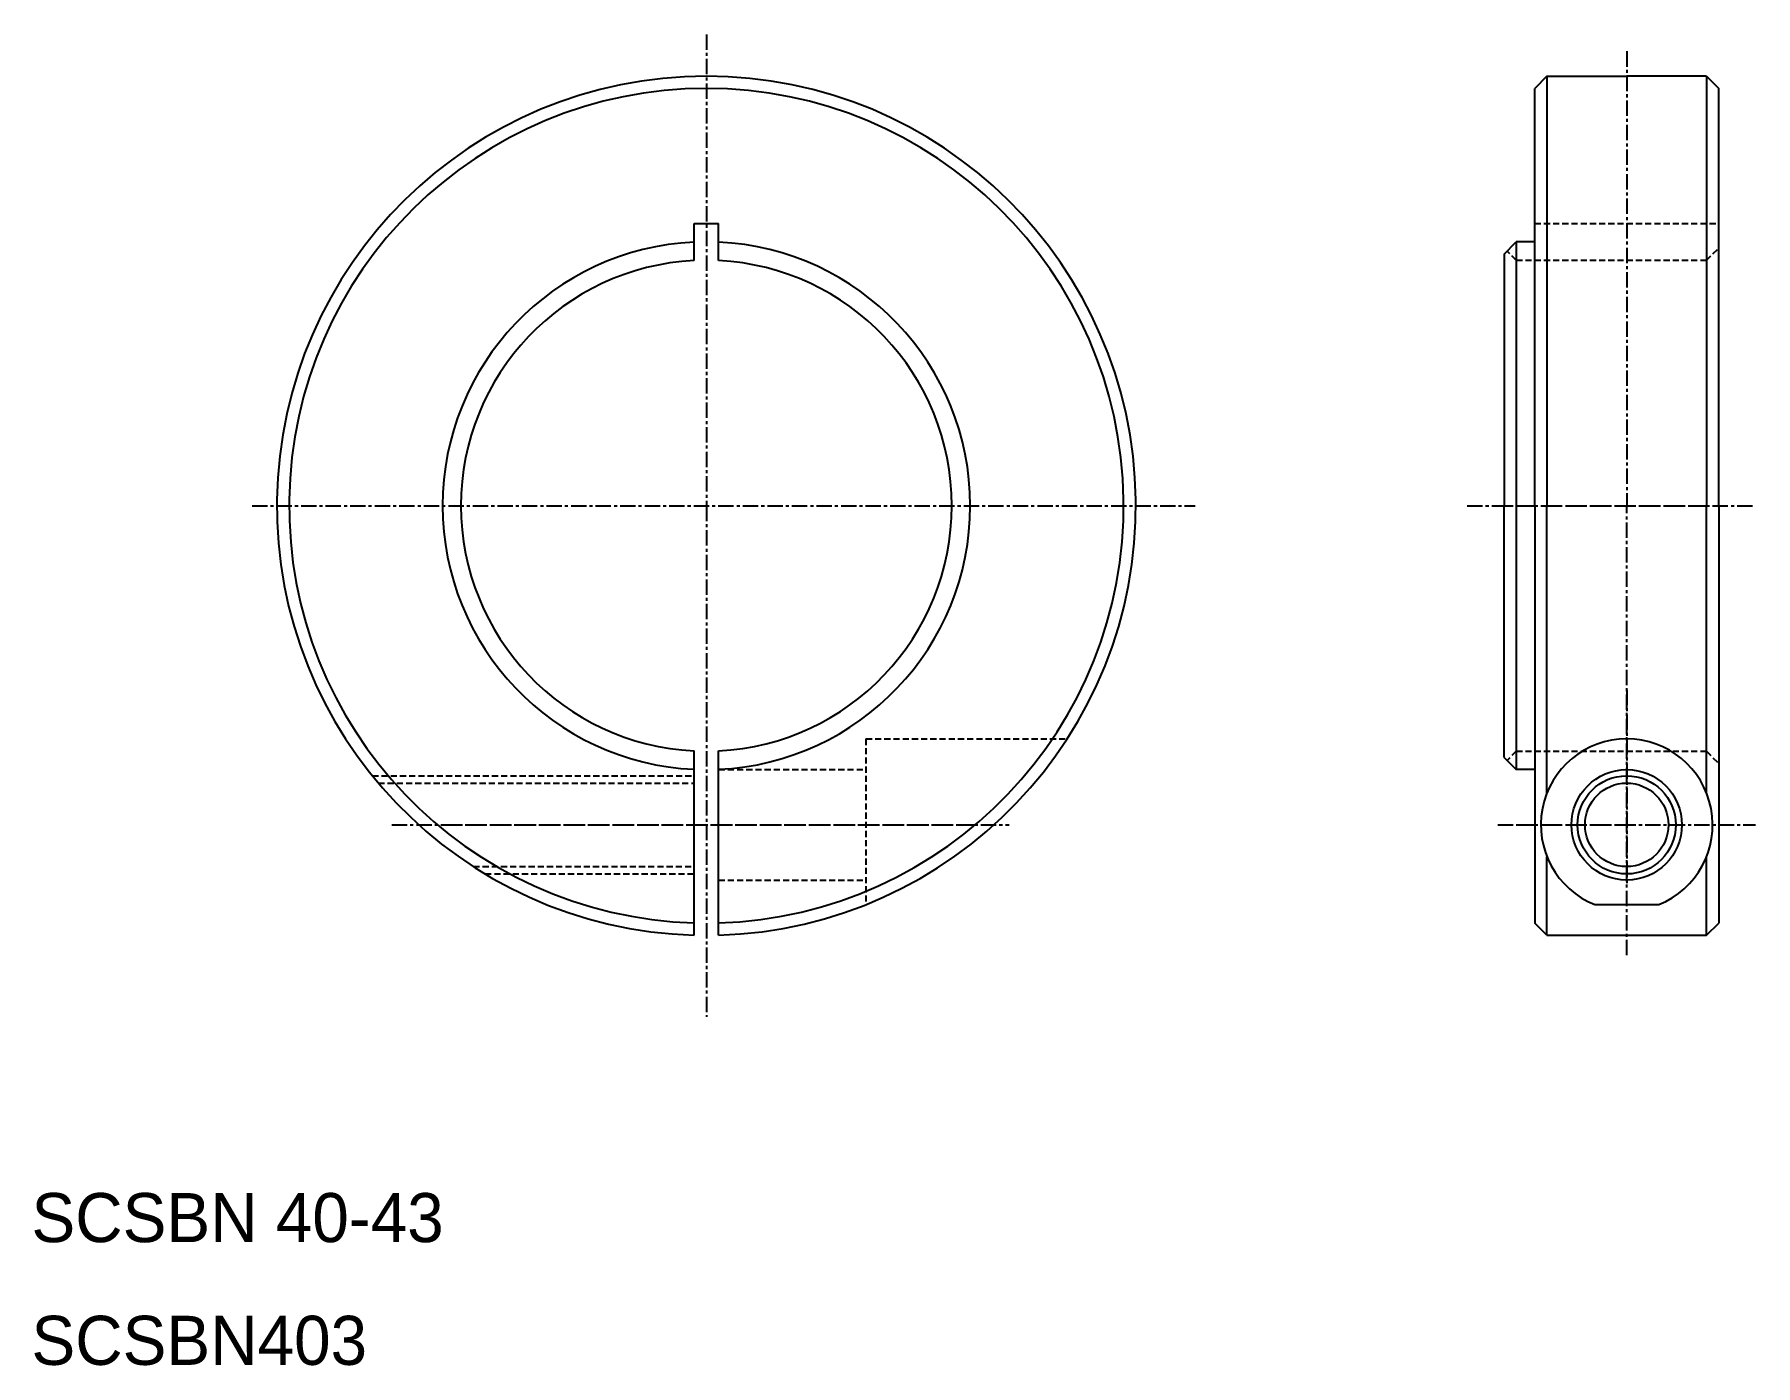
# Model space of a CAD drawing. Extents: x 10 to 150, y 10 to 118.
import ezdxf

# ---------------------------------------------------------------- set-up
doc = ezdxf.new("R2010")
doc.units = 0
doc.linetypes.add('CENTER', pattern=[2, 1.25, -0.25, 0.25, -0.25])
doc.linetypes.add('DASHED', pattern=[0.75, 0.5, -0.25])
doc.layers.get('0').update_dxf_attribs({"linetype": 'CONTINUOUS'})
doc.layers.add('CENTER', color=1, linetype='CENTER')

msp = doc.modelspace()

# ---------------------------------------------------------------- linework, layer by layer
at = {"color": 7, "linetype": 'CONTINUOUS'}
for p, q in [((133.5, 115), (132.5, 114)), ((132.5, 99), (132.5, 114)), ((133.5, 115), (133.5, 80)), ((133.5, 115), (140, 115)), ((146.5, 115), (140, 115)), ((146.5, 115), (146.5, 80)), ((146.5, 115), (147.5, 114)), ((147.5, 80), (147.5, 114)), ((64, 99.974984), (64, 103)), ((66, 99.974984), (66, 103)), ((130, 100.5), (131, 101.5)), ((132.5, 101.5), (131, 101.5)), ((131, 101.5), (131, 58.5)), ((130, 100.5), (130, 80)), ((132.5, 80), (132.5, 99)), ((130, 59.5), (130, 80)), ((132.5, 80), (132.5, 61)), ((132.5, 80), (132.5, 61)), ((133.5, 56.598076), (133.5, 80)), ((146.5, 56.598076), (146.5, 80)), ((147.5, 80), (147.5, 46)), ((132.5, 61), (132.5, 46)), ((64, 45.014289), (64, 60.025016)), ((66, 50.016671), (66, 60.025016)), ((66, 45.014289), (66, 60.025016)), ((130, 59.5), (131, 58.5)), ((44.334015, 58), (44.334015, 58.0001)), ((50.889343, 58), (50.889443, 58)), ((132.5, 58.5), (131, 58.5)), ((133.5, 45), (133.5, 51.401924)), ((146.5, 45), (146.5, 51.401924)), ((137.392325, 47.503845), (142.607675, 47.503845)), ((133.5, 45), (132.5, 46)), ((133.5, 45), (146.5, 45)), ((146.5, 45), (147.5, 46))]:
    msp.add_line(p, q, dxfattribs=at)
at = {"color": 0}
msp.add_line((64, 103), (66, 103), dxfattribs=at)
at = {"color": 3, "linetype": 'DASHED'}
for p, q in [((132.5, 103), (147.5, 103)), ((146.5, 100), (147.5, 101)), ((131, 100), (130.25, 100.75)), ((131, 100), (146.5, 100)), ((78, 61), (78, 47.503845)), ((78, 61), (94.393877, 61)), ((131, 60), (130.25, 59.25)), ((131, 60), (146.5, 60)), ((146.5, 60), (147.5, 59)), ((37.778687, 58), (64, 58)), ((66, 58.5), (78, 58.5)), ((38.274731, 57.4), (64, 57.4)), ((46.009476, 50.6), (64, 50.6)), ((46.972244, 50), (64, 50)), ((66, 49.5), (78, 49.5))]:
    msp.add_line(p, q, dxfattribs=at)
at = {"color": 7, "linetype": 'CONTINUOUS'}
for radius in [4.5, 3.4]:
    msp.add_circle((140, 54), radius, dxfattribs=at)
at = {"color": 3, "linetype": 'CONTINUOUS'}
msp.add_circle((140, 54), 4, dxfattribs=at)
at = {"color": 7, "linetype": 'CONTINUOUS'}
for centre, radius, start, end in [((65, 80), 35, 271.637245, 268.362755), ((65, 80), 34, 271.685413, 268.314587), ((65, 80), 21.5, 92.66588176, 267.33411824), ((65, 80), 21.5, 272.66588176, 87.33411824), ((65, 80), 20, 92.865984, 267.134016), ((65, 80), 20, 272.865984, 87.134016), ((140, 54), 7, 291.87142731, 248.12857269)]:
    msp.add_arc(centre, radius, start, end, dxfattribs=at)
at = {"layer": 'CENTER', "color": 1, "linetype": 'CENTER'}
for p, q in [((65, 118.400732), (65, 80)), ((140, 117.023469), (140, 80)), ((27.973521, 80), (104.835182, 80)), ((65, 80), (65, 38.347687)), ((127, 80), (150.5, 80)), ((129.5, 80), (147.5, 80)), ((140, 43.381551), (140, 80)), ((140, 65), (140, 49)), ((39.368515, 54), (89.664319, 54)), ((43.848298, 54), (87.031226, 54)), ((129.5, 54), (150.5, 54)), ((131, 54), (140, 54))]:
    msp.add_line(p, q, dxfattribs=at)

# ---------------------------------------------------------------- texts
at = {"color": 7, "linetype": 'CONTINUOUS'}
for s, p in [('SCSBN 40-43', (10, 20)), ('SCSBN403', (10, 10))]:
    msp.add_text(s, height=4, dxfattribs=at).set_placement(p)

doc.saveas('drawing.dxf')
